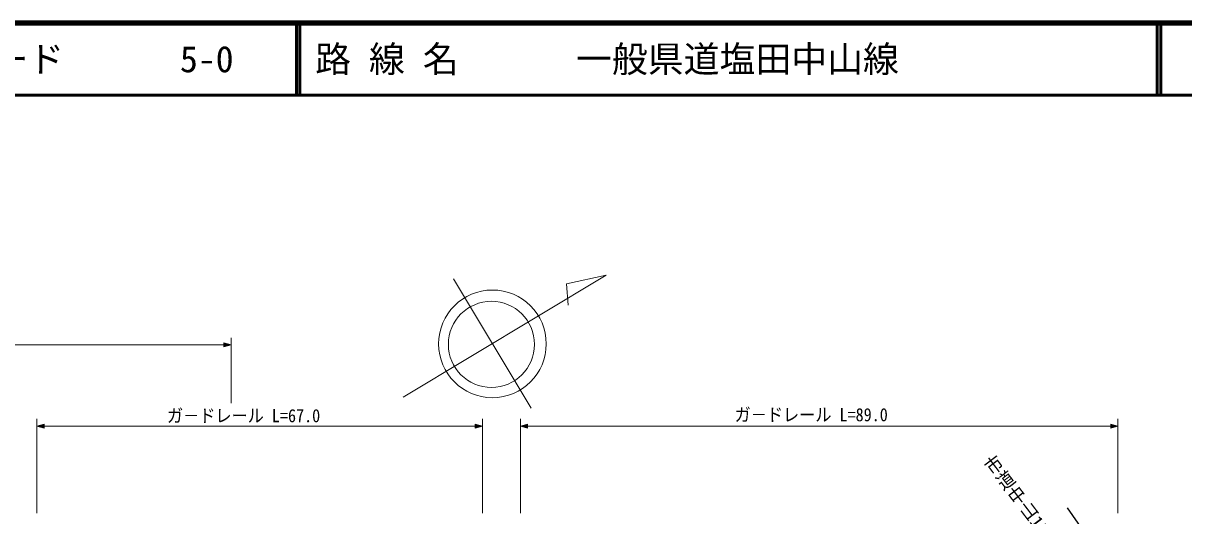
# Model space of a CAD drawing. Units: millimetres, scale not verified. Extents: x 40000 to 680000, y 20000 to 380000.
# Drawn here: x 139679 to 301447, y 311380 to 380000 of the extents above; entities that cross this region are included whole.
import ezdxf
from ezdxf.enums import TextEntityAlignment as Align

# ---------------------------------------------------------------- set-up
doc = ezdxf.new("R2010")
doc.units = ezdxf.units.MM
doc.header["$LTSCALE"] = 1000
for name, color, linetype, lineweight in [('M-BGD', 7, 'Continuous', 25), ('M-BGD-HTXT', 7, 'Continuous', 13), ('M-STR-HTXT', 7, 'Continuous', 13), ('M-TTL', 2, 'Continuous', 140), ('M-TTL-LINE', 7, 'Continuous', 50)]:
    doc.layers.add(name, color=color, linetype=linetype, lineweight=lineweight)
doc.layers.add('M-BMK-HTXT', color=7, linetype='Continuous')
doc.layers.add('M-TTL-TXT', color=7, linetype='Continuous')
doc.styles.add('@ＭＳ ゴシック', font='')
doc.styles.add('ＭＳ ゴシック', font='')
doc.styles.get('@ＭＳ ゴシック').set_extended_font_data('@MS Gothic')
doc.styles.get('ＭＳ ゴシック').set_extended_font_data('MS Gothic')

msp = doc.modelspace()

# ---------------------------------------------------------------- linework, layer by layer
at = {"layer": 'M-BGD'}
msp.add_line((300005, 291290), (285252, 312470), dxfattribs=at)
at = {"layer": 'M-BGD-HTXT'}
for p, q in [((192631, 327901), (220943, 344912)), ((220943, 344912), (215408, 343694)), ((199652, 344369), (210468, 326369)), ((215408, 343694), (215636, 340702))]:
    msp.add_line(p, q, dxfattribs=at)
for centre, radius in [((205082, 335333), 7500), ((204942, 335259), 6000)]:
    msp.add_circle(centre, radius, dxfattribs=at)
at = {"layer": 'M-STR-HTXT'}
for p, q in [((83361, 335190), (168645, 335190)), ((167645, 334910), (167645, 335470)), ((167645, 335470), (168645, 335190)), ((168645, 335190), (167645, 334910)), ((167685, 334990), (167685, 335390)), ((167685, 335390), (168365, 335190)), ((168365, 335190), (167685, 334990)), ((167725, 335070), (167725, 335310)), ((167725, 335310), (168205, 335190)), ((168205, 335190), (167725, 335070)), ((167765, 335150), (167765, 335230)), ((167765, 335230), (167965, 335190)), ((167965, 335190), (167765, 335150)), ((168645, 336190), (168645, 327061)), ((141594, 311736), (141594, 324863)), ((141594, 323863), (142594, 324143)), ((142594, 323583), (141594, 323863)), ((141594, 323863), (203691, 323863)), ((141874, 323863), (142554, 324063)), ((142554, 323663), (141874, 323863)), ((142034, 323863), (142514, 323983)), ((142514, 323743), (142034, 323863)), ((142274, 323863), (142474, 323903)), ((142474, 323823), (142274, 323863)), ((142474, 323903), (142474, 323823)), ((142514, 323983), (142514, 323743)), ((142554, 324063), (142554, 323663)), ((142594, 324143), (142594, 323583)), ((202691, 323583), (202691, 324143)), ((202691, 324143), (203691, 323863)), ((203691, 323863), (202691, 323583)), ((202731, 323663), (202731, 324063)), ((202731, 324063), (203411, 323863)), ((203411, 323863), (202731, 323663)), ((202771, 323743), (202771, 323983)), ((202771, 323983), (203251, 323863)), ((203251, 323863), (202771, 323743)), ((202811, 323823), (202811, 323903)), ((202811, 323903), (203011, 323863)), ((203011, 323863), (202811, 323823)), ((203691, 324863), (203691, 311736)), ((208987, 311736), (208987, 324863)), ((208987, 323863), (209987, 324143)), ((209987, 323583), (208987, 323863)), ((208987, 323863), (292272, 323863)), ((209267, 323863), (209947, 324063)), ((209947, 323663), (209267, 323863)), ((209427, 323863), (209907, 323983)), ((209907, 323743), (209427, 323863)), ((209667, 323863), (209867, 323903)), ((209867, 323823), (209667, 323863)), ((209867, 323903), (209867, 323823)), ((209907, 323983), (209907, 323743)), ((209947, 324063), (209947, 323663)), ((209987, 324143), (209987, 323583)), ((291272, 323583), (291272, 324143)), ((291272, 324143), (292272, 323863)), ((292272, 323863), (291272, 323583)), ((291312, 323663), (291312, 324063)), ((291312, 324063), (291992, 323863)), ((291992, 323863), (291312, 323663)), ((291352, 323743), (291352, 323983)), ((291352, 323983), (291832, 323863)), ((291832, 323863), (291352, 323743)), ((291392, 323823), (291392, 323903)), ((291392, 323903), (291592, 323863)), ((291592, 323863), (291392, 323823)), ((292272, 324863), (292272, 311736))]:
    msp.add_line(p, q, dxfattribs=at)
at = {"layer": 'M-TTL'}
msp.add_line((680000, 380000), (40000, 380000), dxfattribs=at)
at = {"layer": 'M-TTL-LINE'}
for p, q in [((177750, 380000), (177750, 370000)), ((178250, 380000), (178250, 370000)), ((297750, 380000), (297750, 370000)), ((298250, 380000), (298250, 370000)), ((40000, 370000), (680000, 370000))]:
    msp.add_line(p, q, dxfattribs=at)

# ---------------------------------------------------------------- texts
at = {"layer": 'M-BMK-HTXT', "style": '@ＭＳ ゴシック', "width": 1.1}
msp.add_text('市道中山1号線', height=1767, rotation=307.2, dxfattribs=at).set_placement((274165, 319509), align=Align.MIDDLE_LEFT)
at = {"layer": 'M-STR-HTXT', "style": 'ＭＳ ゴシック', "width": 0.9}
for s, p in [('ガ－ドレール L=67.0', (159717, 323863)), ('ガ－ドレール L=89.0', (238836, 323996))]:
    msp.add_text(s, height=1833, dxfattribs=at).set_placement(p, align=Align.BOTTOM_LEFT)
at = {"layer": 'M-TTL-TXT', "style": 'ＭＳ ゴシック'}
for s, p in [('図面コード', (120380, 375000)), ('路 線 名', (180380, 375000)), ('一般県道塩田中山線', (216734, 375000)), ('5-0', (161521, 375000))]:
    msp.add_text(s, height=3666, dxfattribs=at).set_placement(p, align=Align.MIDDLE_LEFT)

doc.saveas('drawing.dxf')
